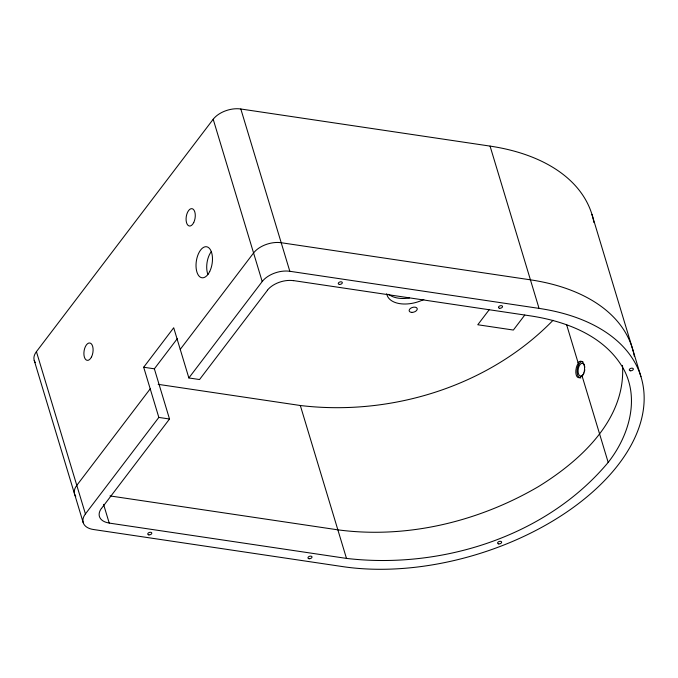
<?xml version="1.0" encoding="UTF-8"?>
<svg xmlns="http://www.w3.org/2000/svg" width="678" height="678" viewBox="0 0 678 678"><rect width="100%" height="100%" fill="white"/><g stroke="black" fill="none" stroke-linecap="round" stroke-linejoin="round"><path stroke-width="1.02" d="M103.573 504.381L109.217 523.085L346.483 558.409C441.047 569.478 546.121 536.756 608.183 462.404C628.404 436.785 640.057 399.825 623.752 369.298C605.259 336.102 566.647 321.423 530.925 315.948L293.659 280.624M35.383 362.654A20.916 12.238 -16.8 0 1 36.426 351.653L213.197 119.26A20.916 12.238 -16.8 0 1 240.826 108.997L490.058 146.101A209.146 122.337 -16.8 0 1 593.945 222.57M490.058 146.101L539.052 308.388A209.146 122.337 -16.8 0 1 618.861 463.998A209.146 122.337 -16.8 0 1 342.636 566.605L93.403 529.501A20.916 12.238 -16.8 0 1 85.42 513.941L158.838 417.419L143.685 367.23L173.712 327.762L188.865 377.951L199.544 379.544L267.488 290.226M101.497 508.441L169.517 419.012L154.364 368.824L177.365 338.585M150.211 388.858L76.792 485.372A20.916 12.238 -16.8 0 0 75.75 496.372M180.238 349.382L253.572 252.979A20.916 12.238 -16.8 0 1 281.201 242.724L530.425 279.828A209.146 122.337 -16.8 0 1 634.32 356.289M188.865 377.951L262.2 281.548A20.916 12.238 -16.8 0 1 289.82 271.285L539.052 308.388M489.177 309.77L477.778 324.754L513.365 330.05L524.764 315.067M553.045 320.296C488.813 386.367 391.045 416.394 300.32 405.503L158.169 384.341M143.685 367.23L154.364 368.824M158.838 417.419L169.517 419.012M110.006 495.923L337.864 529.84C406.986 539.027 478.405 521.679 538.273 486.702C580.402 460.777 625.989 419.36 622.497 365.383M34.214 360.382L83.208 522.67M591.953 214.409L640.956 376.697M566.562 324.55L578.173 362.993M582.088 375.985L608.183 462.404M240.826 108.997L289.82 271.285M300.32 405.503L346.483 558.409M213.197 119.26L262.2 281.548M36.426 351.653L85.42 513.941M267.412 290.209A19.781 11.568 -16.8 0 1 293.616 280.684M109.26 523.026A19.781 11.568 -16.8 0 1 101.412 508.432M581.953 375.553A8.365 4.034 -79.3 0 1 576.224 375.002A8.365 4.034 -79.3 0 1 578.249 363.272M578.054 362.603A8.365 4.475 -83.8 0 1 584.105 364.696A8.365 4.475 -83.8 0 1 582.165 376.231M409.41 297.989A26.611 15.569 -16.8 0 1 388.731 294.328M423.835 299.447A26.611 15.569 -16.8 0 1 386.714 293.684M580.826 377.968A8.365 4.263 -81.5 0 1 577.198 369.442A8.365 4.263 -81.5 0 1 582.902 361.459M583.995 372.9A6.483 3.305 -81.5 0 1 578.698 374.434A6.483 3.305 -81.5 0 1 580.131 364.425A6.483 3.305 -81.5 0 1 584.809 367.23M584.783 369.756A6.483 3.305 -81.5 0 1 584.563 371.078M207.926 274.59A15.687 7.992 -81.5 0 1 211.256 251.674M411.766 312.389A4.187 2.449 -16.8 0 0 417.207 308.566A4.187 2.449 -16.8 0 0 410.605 308.312A4.187 2.449 -16.8 0 0 411.766 312.389M91.555 356.857A8.78 4.475 -81.5 0 0 89.962 343.017A8.78 4.475 -81.5 0 0 83.979 355.145A8.78 4.475 -81.5 0 0 91.555 356.857M193.73 222.537A8.78 4.475 -81.5 0 0 192.137 208.688A8.78 4.475 -81.5 0 0 186.162 220.825A8.78 4.475 -81.5 0 0 193.73 222.537M498.737 543.925A2.093 1.22 -16.8 0 0 501.644 542.137A2.093 1.22 -16.8 0 0 498.474 541.798A2.093 1.22 -16.8 0 0 498.737 543.925M309.1 558.731A2.093 1.22 -16.8 0 0 312.016 556.943A2.093 1.22 -16.8 0 0 308.837 556.613A2.093 1.22 -16.8 0 0 309.1 558.731M148.88 534.883A2.093 1.22 -16.8 0 0 151.796 533.094A2.093 1.22 -16.8 0 0 148.618 532.764A2.093 1.22 -16.8 0 0 148.88 534.883M630.438 370.781A2.093 1.22 -16.8 0 0 633.354 368.993A2.093 1.22 -16.8 0 0 630.176 368.663A2.093 1.22 -16.8 0 0 630.438 370.781M499.635 308.27A2.093 1.22 -16.8 0 0 502.542 306.481A2.093 1.22 -16.8 0 0 499.364 306.142A2.093 1.22 -16.8 0 0 499.635 308.27M339.415 284.413A2.093 1.22 -16.8 0 0 342.322 282.624A2.093 1.22 -16.8 0 0 339.144 282.294A2.093 1.22 -16.8 0 0 339.415 284.413M209.705 271.514A15.687 7.992 -81.5 0 0 206.858 246.8A15.687 7.992 -81.5 0 0 196.179 268.463A15.687 7.992 -81.5 0 0 209.705 271.514"/></g></svg>
